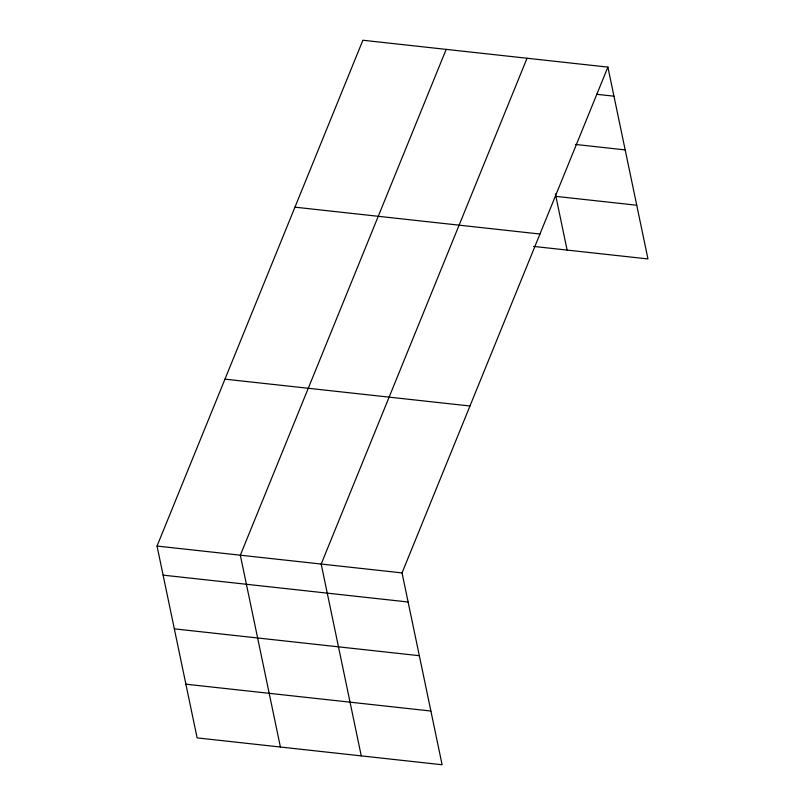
<?xml version="1.0" encoding="UTF-8"?>
<svg xmlns="http://www.w3.org/2000/svg" width="805" height="805" viewBox="0 0 805 805"><rect width="100%" height="100%" fill="white"/><g stroke="black" fill="none" stroke-linecap="round" stroke-linejoin="round"><path stroke-width="1.21" d="M607.886 67.107L402.037 572.908L442.116 764.75L197.114 737.893L157.035 546.062L362.884 40.25L607.886 67.107L647.965 258.938L533.534 246.4M446.191 49.377L240.333 555.188L280.412 747.03M527.044 58.242L321.185 564.053L361.264 755.885M596.555 94.276L613.963 96.187M575.434 144.447L625.183 149.901M555.893 196.37L636.745 205.235M294.952 207.167L539.954 234.024M224.967 379.145L469.969 406.002M157.035 546.062L402.037 572.908M163.113 575.142L408.115 601.999M174.333 628.846L419.335 655.703M185.895 684.19L430.896 711.036M555.38 193.914L567.112 250.083"/></g></svg>
